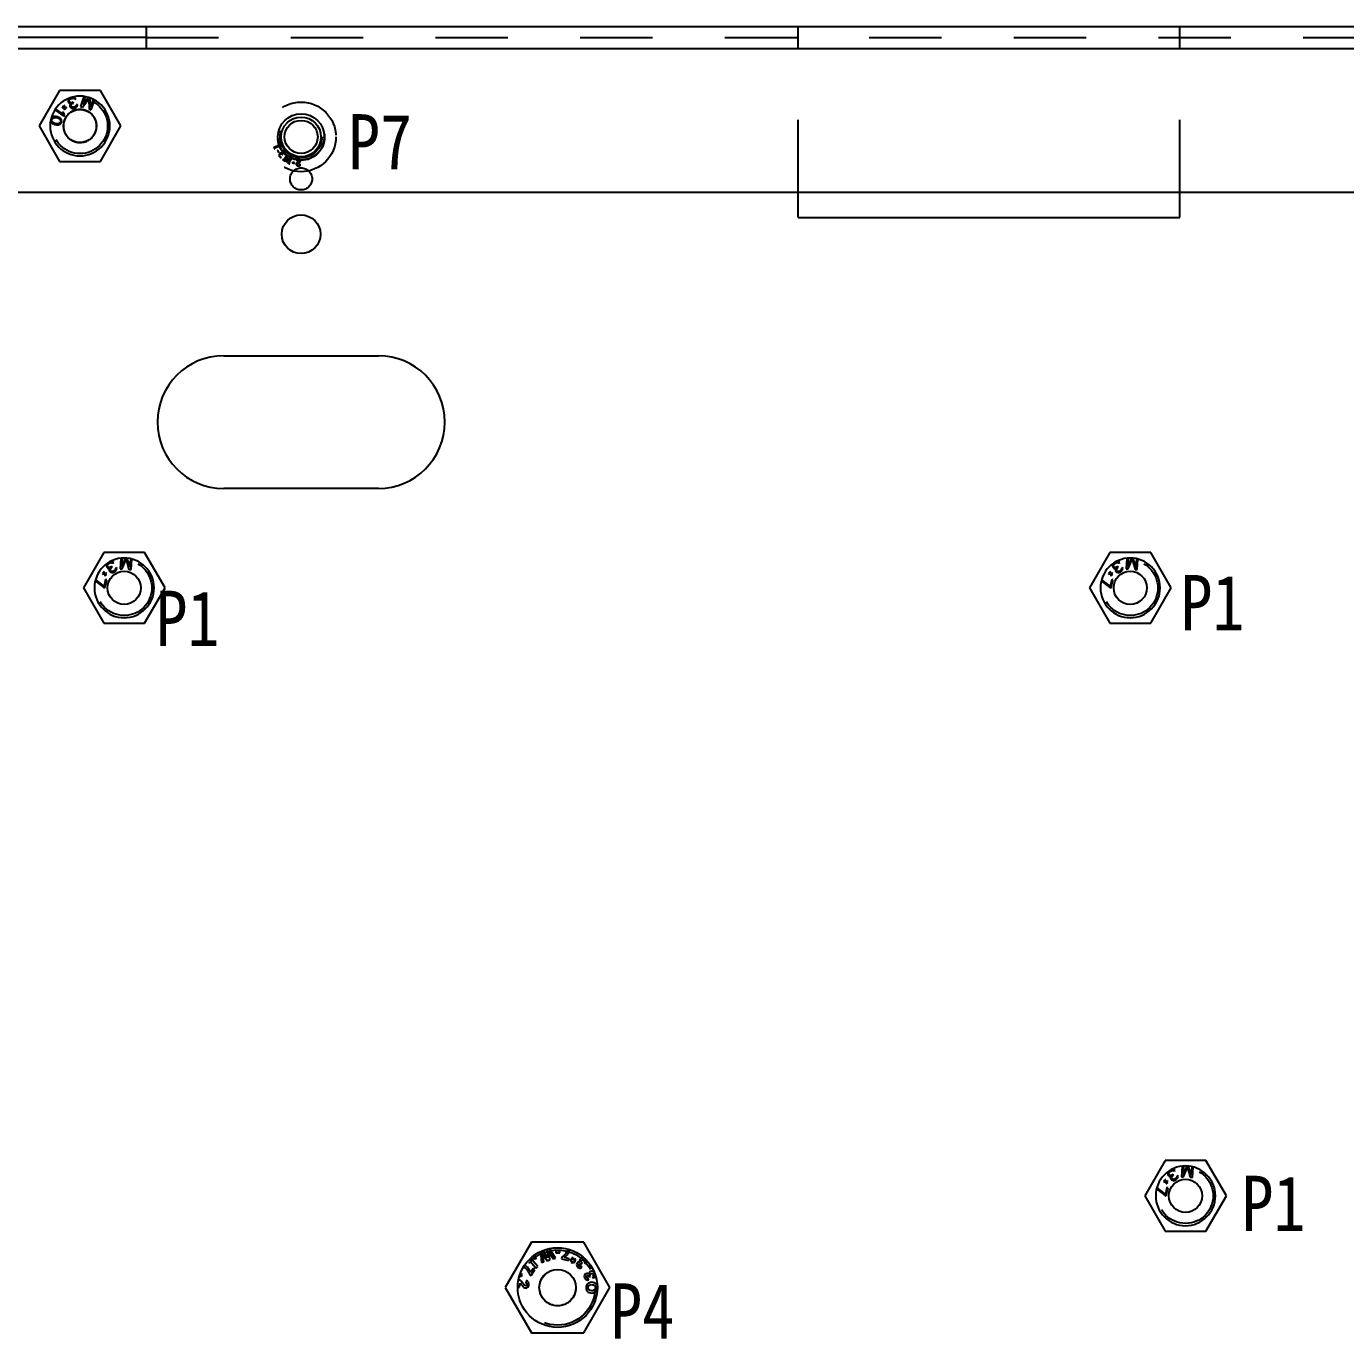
# Model space of a CAD drawing. Header units: millimetres. Extents: x 0 to 1189, y 25 to 866.
# Drawn here: x 282.1 to 401.4, y 484 to 602.8 of the extents above; entities that cross this region are included whole.
import ezdxf

# ---------------------------------------------------------------- set-up
doc = ezdxf.new("R2010")
doc.units = ezdxf.units.MM
doc.header["$LTSCALE"] = 65.395
doc.linetypes.add('HIDDEN', pattern=[0.2, 0.1, -0.1])
doc.layers.get('0').update_dxf_attribs({"linetype": 'CONTINUOUS'})
doc.layers.add('02___PRT_ALL_AXES', color=7, linetype='CONTINUOUS')
doc.layers.add('DEFAULT_2', color=8, linetype='HIDDEN')
doc.styles.get("Standard").update_dxf_attribs({"font": 'txt', "width": 0.85})

msp = doc.modelspace()

# ---------------------------------------------------------------- linework, layer by layer
at = {"color": 3, "linetype": 'Continuous'}
for p, q in [((160.902, 602.766), (572.902, 602.766)), ((292.902, 602.766), (292.902, 600.766)), ((160.902, 600.766), (554.902, 600.766)), ((161.902, 587.766), (572.902, 587.766))]:
    msp.add_line(p, q, dxfattribs=at)
at = {"color": 7, "linetype": 'Continuous'}
for p, q in [((292.902, 601.766), (280.902, 601.766)), ((285.294, 595.455), (285.292, 595.425)), ((285.442, 595.443), (285.294, 595.455)), ((285.376, 595.582), (285.344, 595.555)), ((285.344, 595.555), (285.442, 595.443)), ((285.473, 595.47), (285.376, 595.582)), ((285.482, 595.618), (285.473, 595.47)), ((285.512, 595.616), (285.482, 595.618)), ((285.501, 595.438), (285.512, 595.616)), ((285.825, 596.071), (285.824, 596.004)), ((285.824, 596.004), (285.848, 595.922)), ((285.846, 596.144), (285.825, 596.071)), ((285.893, 596.203), (285.846, 596.144)), ((285.848, 595.922), (285.893, 595.847)), ((285.961, 596.268), (285.893, 596.203)), ((285.893, 595.847), (285.952, 595.798)), ((285.923, 596.034), (285.931, 596.081)), ((285.948, 595.953), (285.923, 596.034)), ((285.931, 596.081), (285.958, 596.134)), ((286.013, 595.883), (285.948, 595.953)), ((285.952, 595.798), (286.064, 595.788)), ((285.958, 596.134), (285.992, 596.166)), ((286.029, 596.31), (285.961, 596.268)), ((286.003, 595.702), (285.981, 595.629)), ((285.981, 595.629), (285.986, 595.542)), ((285.986, 595.542), (285.999, 595.501)), ((285.992, 596.166), (286.085, 596.217)), ((285.999, 595.501), (286.044, 595.426)), ((286.064, 595.788), (286.003, 595.702)), ((286.085, 595.861), (286.013, 595.883)), ((286.085, 596.217), (286.205, 596.254)), ((286.211, 595.877), (286.085, 595.861)), ((286.086, 595.572), (286.101, 595.666)), ((286.098, 595.531), (286.086, 595.572)), ((286.157, 595.483), (286.098, 595.531)), ((286.101, 595.666), (286.128, 595.719)), ((286.128, 595.719), (286.236, 595.796)), ((286.229, 595.46), (286.157, 595.483)), ((286.279, 596.365), (286.2, 596.362)), ((286.205, 596.254), (286.311, 596.264)), ((286.29, 595.902), (286.211, 595.877)), ((286.335, 595.47), (286.229, 595.46)), ((286.236, 595.796), (286.315, 595.82)), ((286.372, 596.349), (286.279, 596.365)), ((286.315, 595.82), (286.29, 595.902)), ((286.311, 596.264), (286.357, 596.255)), ((286.415, 595.495), (286.335, 595.47)), ((286.357, 596.255), (286.409, 596.227)), ((286.444, 596.327), (286.372, 596.349)), ((286.409, 596.227), (286.441, 596.192)), ((286.508, 595.545), (286.415, 595.495)), ((286.426, 595.387), (286.559, 595.45)), ((286.441, 596.192), (286.541, 596.223)), ((286.502, 596.278), (286.444, 596.327)), ((286.541, 596.223), (286.502, 596.278)), ((286.555, 595.604), (286.508, 595.545)), ((286.577, 595.677), (286.555, 595.604)), ((286.559, 595.45), (286.626, 595.515)), ((286.676, 595.708), (286.577, 595.677)), ((286.626, 595.515), (286.681, 595.62)), ((286.681, 595.62), (286.676, 595.708)), ((287.253, 596.432), (286.956, 595.526)), ((286.956, 595.526), (287.134, 595.468)), ((287.134, 595.468), (287.709, 596.22)), ((287.378, 596.412), (287.141, 595.689)), ((287.662, 596.345), (287.141, 595.689)), ((287.709, 596.22), (287.728, 595.273)), ((287.854, 595.456), (287.822, 596.293)), ((288.091, 596.179), (287.854, 595.456)), ((287.906, 595.215), (288.203, 596.121)), ((284.268, 594.345), (284.261, 594.219)), ((284.316, 594.463), (284.268, 594.345)), ((284.401, 594.55), (284.316, 594.463)), ((284.369, 594.216), (284.371, 594.322)), ((284.371, 594.322), (284.415, 594.419)), ((284.477, 594.597), (284.401, 594.55)), ((284.415, 594.419), (284.47, 594.471)), ((284.47, 594.471), (284.613, 594.524)), ((284.569, 594.619), (284.477, 594.597)), ((284.636, 594.626), (284.569, 594.619)), ((284.613, 594.524), (284.742, 594.517)), ((284.624, 595.204), (285.44, 594.63)), ((284.744, 594.623), (284.636, 594.626)), ((285.372, 594.83), (284.693, 595.307)), ((284.742, 594.517), (284.887, 594.484)), ((284.931, 594.581), (284.744, 594.623)), ((284.887, 594.484), (285.007, 594.436)), ((285.03, 594.537), (284.931, 594.581)), ((285.007, 594.436), (285.114, 594.327)), ((285.088, 594.503), (285.03, 594.537)), ((285.162, 594.444), (285.088, 594.503)), ((285.114, 594.327), (285.142, 594.256)), ((285.142, 594.256), (285.14, 594.15)), ((285.21, 594.369), (285.162, 594.444)), ((285.25, 594.253), (285.21, 594.369)), ((285.243, 594.127), (285.25, 594.253)), ((285.292, 595.425), (285.47, 595.41)), ((285.322, 595.018), (285.372, 594.83)), ((285.462, 594.92), (285.322, 595.018)), ((285.44, 594.63), (285.511, 594.732)), ((285.47, 595.41), (285.459, 595.232)), ((285.459, 595.232), (285.489, 595.23)), ((285.511, 594.732), (285.462, 594.92)), ((285.489, 595.23), (285.498, 595.378)), ((285.498, 595.378), (285.595, 595.266)), ((285.679, 595.423), (285.501, 595.438)), ((285.627, 595.293), (285.529, 595.406)), ((285.529, 595.406), (285.678, 595.393)), ((285.595, 595.266), (285.627, 595.293)), ((285.678, 595.393), (285.679, 595.423)), ((286.044, 595.426), (286.148, 595.369)), ((286.148, 595.369), (286.24, 595.352)), ((286.24, 595.352), (286.386, 595.375)), ((286.386, 595.375), (286.426, 595.387)), ((287.728, 595.273), (287.906, 595.215)), ((284.261, 594.219), (284.301, 594.103)), ((284.301, 594.103), (284.349, 594.028)), ((284.349, 594.028), (284.423, 593.969)), ((284.397, 594.146), (284.369, 594.216)), ((284.504, 594.036), (284.397, 594.146)), ((284.423, 593.969), (284.481, 593.935)), ((284.481, 593.935), (284.58, 593.891)), ((284.624, 593.988), (284.504, 594.036)), ((284.58, 593.891), (284.767, 593.849)), ((284.769, 593.955), (284.624, 593.988)), ((284.767, 593.849), (284.875, 593.846)), ((284.898, 593.948), (284.769, 593.955)), ((284.875, 593.846), (284.942, 593.853)), ((285.041, 594.001), (284.898, 593.948)), ((284.942, 593.853), (285.034, 593.875)), ((285.034, 593.875), (285.11, 593.922)), ((285.096, 594.053), (285.041, 594.001)), ((285.14, 594.15), (285.096, 594.053)), ((285.11, 593.922), (285.195, 594.009)), ((285.195, 594.009), (285.243, 594.127)), ((351.872, 585.466), (351.872, 587.766)), ((386.372, 585.466), (386.372, 587.766)), ((351.872, 585.466), (386.372, 585.466)), ((299.902, 572.966), (313.902, 572.966)), ((313.902, 560.966), (299.902, 560.966)), ((289.298, 554.028), (289.295, 553.952)), ((289.295, 553.952), (289.31, 553.886)), ((289.329, 554.097), (289.298, 554.028)), ((289.31, 553.886), (289.354, 553.814)), ((289.379, 554.176), (289.329, 554.097)), ((289.354, 553.814), (289.416, 553.751)), ((289.435, 554.233), (289.379, 554.176)), ((289.395, 553.987), (289.409, 554.045)), ((289.399, 553.94), (289.395, 553.987)), ((289.443, 553.867), (289.399, 553.94)), ((289.409, 554.045), (289.434, 554.085)), ((289.416, 553.751), (289.484, 553.718)), ((289.434, 554.085), (289.512, 554.157)), ((289.523, 553.816), (289.443, 553.867)), ((289.484, 553.718), (289.595, 553.735)), ((289.512, 554.157), (289.619, 554.221)), ((289.598, 553.811), (289.523, 553.816)), ((289.595, 553.735), (289.557, 553.638)), ((289.665, 554.348), (289.588, 554.325)), ((289.716, 553.858), (289.598, 553.811)), ((289.619, 554.221), (289.719, 554.257)), ((289.661, 553.626), (289.675, 553.684)), ((289.758, 554.354), (289.665, 554.348)), ((289.675, 553.684), (289.76, 553.785)), ((289.788, 553.901), (289.716, 553.858)), ((289.719, 554.257), (289.766, 554.26)), ((289.833, 554.35), (289.758, 554.354)), ((289.76, 553.785), (289.832, 553.828)), ((289.766, 554.26), (289.824, 554.245)), ((289.832, 553.828), (289.788, 553.901)), ((289.824, 554.245), (289.864, 554.219)), ((289.902, 554.317), (289.833, 554.35)), ((289.864, 554.219), (289.953, 554.273)), ((289.953, 554.273), (289.902, 554.317)), ((290.12, 553.753), (290.117, 553.677)), ((290.209, 553.806), (290.12, 553.753)), ((290.208, 553.607), (290.235, 553.723)), ((290.235, 553.723), (290.209, 553.806)), ((290.593, 554.649), (290.525, 553.698)), ((290.525, 553.698), (290.712, 553.684)), ((291.011, 554.664), (290.665, 553.901)), ((290.719, 554.66), (290.665, 553.901)), ((290.712, 553.684), (291.087, 554.553)), ((291.087, 554.553), (291.335, 553.64)), ((291.413, 553.848), (291.178, 554.652)), ((291.467, 554.607), (291.413, 553.848)), ((291.522, 553.626), (291.59, 554.577)), ((380.298, 554.028), (380.295, 553.952)), ((380.295, 553.952), (380.31, 553.886)), ((380.329, 554.097), (380.298, 554.028)), ((380.31, 553.886), (380.354, 553.814)), ((380.379, 554.176), (380.329, 554.097)), ((380.354, 553.814), (380.416, 553.751)), ((380.435, 554.233), (380.379, 554.176)), ((380.395, 553.987), (380.409, 554.045)), ((380.399, 553.94), (380.395, 553.987)), ((380.443, 553.867), (380.399, 553.94)), ((380.409, 554.045), (380.434, 554.085)), ((380.416, 553.751), (380.484, 553.718)), ((380.434, 554.085), (380.512, 554.157)), ((380.523, 553.816), (380.443, 553.867)), ((380.484, 553.718), (380.595, 553.735)), ((380.512, 554.157), (380.619, 554.221)), ((380.598, 553.811), (380.523, 553.816)), ((380.595, 553.735), (380.557, 553.638)), ((380.665, 554.348), (380.588, 554.325)), ((380.716, 553.858), (380.598, 553.811)), ((380.619, 554.221), (380.719, 554.257)), ((380.661, 553.626), (380.675, 553.684)), ((380.758, 554.354), (380.665, 554.348)), ((380.675, 553.684), (380.76, 553.785)), ((380.788, 553.901), (380.716, 553.858)), ((380.719, 554.257), (380.766, 554.26)), ((380.833, 554.35), (380.758, 554.354)), ((380.76, 553.785), (380.832, 553.828)), ((380.766, 554.26), (380.824, 554.245)), ((380.832, 553.828), (380.788, 553.901)), ((380.824, 554.245), (380.864, 554.219)), ((380.902, 554.317), (380.833, 554.35)), ((380.864, 554.219), (380.953, 554.273)), ((380.953, 554.273), (380.902, 554.317)), ((381.12, 553.753), (381.117, 553.677)), ((381.209, 553.806), (381.12, 553.753)), ((381.208, 553.607), (381.235, 553.723)), ((381.235, 553.723), (381.209, 553.806)), ((381.593, 554.649), (381.525, 553.698)), ((381.525, 553.698), (381.712, 553.684)), ((382.011, 554.664), (381.665, 553.901)), ((381.719, 554.66), (381.665, 553.901)), ((381.712, 553.684), (382.087, 554.553)), ((382.087, 554.553), (382.335, 553.64)), ((382.413, 553.848), (382.178, 554.652)), ((382.467, 554.607), (382.413, 553.848)), ((382.522, 553.626), (382.59, 554.577)), ((288.277, 552.598), (289.058, 551.996)), ((289.085, 552.118), (288.308, 552.716)), ((289.076, 553.25), (288.929, 553.225)), ((288.929, 553.225), (288.935, 553.196)), ((288.935, 553.196), (289.111, 553.225)), ((288.978, 553.369), (288.954, 553.335)), ((288.954, 553.335), (289.076, 553.25)), ((289.1, 553.284), (288.978, 553.369)), ((289.102, 553.435), (289.073, 553.43)), ((289.073, 553.43), (289.1, 553.284)), ((289.222, 552.728), (289.085, 552.118)), ((289.135, 553.259), (289.102, 553.435)), ((289.111, 553.225), (289.144, 553.049)), ((289.311, 553.288), (289.135, 553.259)), ((289.144, 553.049), (289.173, 553.054)), ((289.173, 553.054), (289.146, 553.201)), ((289.146, 553.201), (289.268, 553.115)), ((289.161, 551.972), (289.325, 552.704)), ((289.17, 553.235), (289.317, 553.259)), ((289.292, 553.149), (289.17, 553.235)), ((289.325, 552.704), (289.222, 552.728)), ((289.268, 553.115), (289.292, 553.149)), ((289.317, 553.259), (289.311, 553.288)), ((289.557, 553.638), (289.554, 553.561)), ((289.554, 553.561), (289.58, 553.478)), ((289.58, 553.478), (289.602, 553.441)), ((289.602, 553.441), (289.664, 553.379)), ((289.669, 553.531), (289.661, 553.626)), ((289.664, 553.379), (289.779, 553.349)), ((289.691, 553.495), (289.669, 553.531)), ((289.76, 553.462), (289.691, 553.495)), ((289.835, 553.458), (289.76, 553.462)), ((289.779, 553.349), (289.872, 553.356)), ((289.936, 553.493), (289.835, 553.458)), ((289.872, 553.356), (290.008, 553.413)), ((290.007, 553.536), (289.936, 553.493)), ((290.085, 553.608), (290.007, 553.536)), ((290.008, 553.413), (290.044, 553.434)), ((290.044, 553.434), (290.158, 553.527)), ((290.117, 553.677), (290.085, 553.608)), ((290.158, 553.527), (290.208, 553.607)), ((291.335, 553.64), (291.522, 553.626)), ((379.277, 552.598), (380.058, 551.996)), ((380.085, 552.118), (379.308, 552.716)), ((380.076, 553.25), (379.929, 553.225)), ((379.929, 553.225), (379.935, 553.196)), ((379.935, 553.196), (380.111, 553.225)), ((379.978, 553.369), (379.954, 553.335)), ((379.954, 553.335), (380.076, 553.25)), ((380.1, 553.284), (379.978, 553.369)), ((380.102, 553.435), (380.073, 553.43)), ((380.073, 553.43), (380.1, 553.284)), ((380.222, 552.728), (380.085, 552.118)), ((380.135, 553.259), (380.102, 553.435)), ((380.111, 553.225), (380.144, 553.049)), ((380.311, 553.288), (380.135, 553.259)), ((380.144, 553.049), (380.173, 553.054)), ((380.173, 553.054), (380.146, 553.201)), ((380.146, 553.201), (380.268, 553.115)), ((380.161, 551.972), (380.325, 552.704)), ((380.17, 553.235), (380.317, 553.259)), ((380.292, 553.149), (380.17, 553.235)), ((380.325, 552.704), (380.222, 552.728)), ((380.268, 553.115), (380.292, 553.149)), ((380.317, 553.259), (380.311, 553.288)), ((380.557, 553.638), (380.554, 553.561)), ((380.554, 553.561), (380.58, 553.478)), ((380.58, 553.478), (380.602, 553.441)), ((380.602, 553.441), (380.664, 553.379)), ((380.669, 553.531), (380.661, 553.626)), ((380.664, 553.379), (380.779, 553.349)), ((380.691, 553.495), (380.669, 553.531)), ((380.76, 553.462), (380.691, 553.495)), ((380.835, 553.458), (380.76, 553.462)), ((380.779, 553.349), (380.872, 553.356)), ((380.936, 553.493), (380.835, 553.458)), ((380.872, 553.356), (381.008, 553.413)), ((381.007, 553.536), (380.936, 553.493)), ((381.085, 553.608), (381.007, 553.536)), ((381.008, 553.413), (381.044, 553.434)), ((381.044, 553.434), (381.158, 553.527)), ((381.117, 553.677), (381.085, 553.608)), ((381.158, 553.527), (381.208, 553.607)), ((382.335, 553.64), (382.522, 553.626)), ((289.058, 551.996), (289.161, 551.972)), ((380.058, 551.996), (380.161, 551.972)), ((385.298, 499.028), (385.295, 498.952)), ((385.295, 498.952), (385.31, 498.886)), ((385.329, 499.097), (385.298, 499.028)), ((385.31, 498.886), (385.354, 498.814)), ((385.379, 499.176), (385.329, 499.097)), ((385.354, 498.814), (385.416, 498.751)), ((385.435, 499.233), (385.379, 499.176)), ((385.395, 498.987), (385.409, 499.045)), ((385.399, 498.94), (385.395, 498.987)), ((385.443, 498.867), (385.399, 498.94)), ((385.409, 499.045), (385.434, 499.085)), ((385.434, 499.085), (385.512, 499.157)), ((385.523, 498.816), (385.443, 498.867)), ((385.512, 499.157), (385.619, 499.221)), ((385.598, 498.811), (385.523, 498.816)), ((385.665, 499.348), (385.588, 499.325)), ((385.716, 498.858), (385.598, 498.811)), ((385.619, 499.221), (385.719, 499.257)), ((385.758, 499.354), (385.665, 499.348)), ((385.788, 498.901), (385.716, 498.858)), ((385.719, 499.257), (385.766, 499.26)), ((385.833, 499.35), (385.758, 499.354)), ((385.76, 498.785), (385.832, 498.828)), ((385.766, 499.26), (385.824, 499.245)), ((385.832, 498.828), (385.788, 498.901)), ((385.824, 499.245), (385.864, 499.219)), ((385.902, 499.317), (385.833, 499.35)), ((385.864, 499.219), (385.953, 499.273)), ((385.953, 499.273), (385.902, 499.317)), ((386.209, 498.806), (386.12, 498.753)), ((386.235, 498.723), (386.209, 498.806)), ((386.593, 499.649), (386.525, 498.698)), ((387.011, 499.664), (386.665, 498.901)), ((386.719, 499.66), (386.665, 498.901)), ((386.712, 498.684), (387.087, 499.553)), ((387.087, 499.553), (387.335, 498.64)), ((387.413, 498.848), (387.178, 499.652)), ((387.467, 499.607), (387.413, 498.848)), ((387.522, 498.626), (387.59, 499.577)), ((384.277, 497.598), (385.058, 496.996)), ((385.085, 497.118), (384.308, 497.716)), ((385.076, 498.25), (384.929, 498.225)), ((384.929, 498.225), (384.935, 498.196)), ((384.935, 498.196), (385.111, 498.225)), ((384.978, 498.369), (384.954, 498.335)), ((384.954, 498.335), (385.076, 498.25)), ((385.1, 498.284), (384.978, 498.369)), ((385.102, 498.435), (385.073, 498.43)), ((385.073, 498.43), (385.1, 498.284)), ((385.222, 497.728), (385.085, 497.118)), ((385.135, 498.259), (385.102, 498.435)), ((385.111, 498.225), (385.144, 498.049)), ((385.311, 498.288), (385.135, 498.259)), ((385.144, 498.049), (385.173, 498.054)), ((385.146, 498.201), (385.268, 498.115)), ((385.173, 498.054), (385.146, 498.201)), ((385.161, 496.972), (385.325, 497.704)), ((385.17, 498.235), (385.317, 498.259)), ((385.292, 498.149), (385.17, 498.235)), ((385.325, 497.704), (385.222, 497.728)), ((385.268, 498.115), (385.292, 498.149)), ((385.317, 498.259), (385.311, 498.288)), ((385.416, 498.751), (385.484, 498.718)), ((385.484, 498.718), (385.595, 498.735)), ((385.557, 498.638), (385.554, 498.561)), ((385.554, 498.561), (385.58, 498.478)), ((385.595, 498.735), (385.557, 498.638)), ((385.58, 498.478), (385.602, 498.441)), ((385.602, 498.441), (385.664, 498.379)), ((385.661, 498.626), (385.675, 498.684)), ((385.669, 498.531), (385.661, 498.626)), ((385.664, 498.379), (385.779, 498.349)), ((385.691, 498.495), (385.669, 498.531)), ((385.675, 498.684), (385.76, 498.785)), ((385.76, 498.462), (385.691, 498.495)), ((385.835, 498.458), (385.76, 498.462)), ((385.779, 498.349), (385.872, 498.356)), ((385.936, 498.493), (385.835, 498.458)), ((385.872, 498.356), (386.008, 498.413)), ((386.007, 498.536), (385.936, 498.493)), ((386.085, 498.608), (386.007, 498.536)), ((386.008, 498.413), (386.044, 498.434)), ((386.044, 498.434), (386.158, 498.527)), ((386.117, 498.677), (386.085, 498.608)), ((386.12, 498.753), (386.117, 498.677)), ((386.158, 498.527), (386.208, 498.607)), ((386.208, 498.607), (386.235, 498.723)), ((386.525, 498.698), (386.712, 498.684)), ((387.335, 498.64), (387.522, 498.626)), ((385.058, 496.996), (385.161, 496.972)), ((328.571, 491.925), (328.656, 490.924)), ((328.849, 490.989), (328.773, 491.7)), ((328.773, 491.7), (329.16, 491.093)), ((329.198, 491.372), (328.775, 492.013)), ((329.15, 492.138), (329.198, 491.372)), ((329.388, 491.169), (329.344, 491.879)), ((329.344, 491.879), (329.705, 491.275)), ((329.901, 491.34), (329.371, 492.191)), ((329.939, 492.001), (329.938, 491.809)), ((329.938, 491.809), (330.314, 491.807)), ((330.315, 491.999), (329.939, 492.001)), ((330.314, 491.807), (330.315, 491.999)), ((327.757, 490.915), (328.169, 490.434)), ((328.322, 490.565), (327.902, 491.056)), ((328.076, 491.235), (328.206, 491.375)), ((328.169, 490.434), (328.322, 490.565)), ((328.656, 490.924), (328.849, 490.989)), ((329.16, 491.093), (329.388, 491.169)), ((329.705, 491.275), (329.901, 491.34)), ((330.495, 491.411), (330.459, 491.276)), ((330.459, 491.276), (331.092, 491.107)), ((331.138, 491.279), (330.717, 491.392)), ((331.092, 491.107), (331.138, 491.279)), ((331.271, 491.235), (331.244, 491.109)), ((331.327, 490.941), (331.433, 490.883)), ((331.526, 491.37), (331.401, 491.359)), ((331.413, 491.301), (331.441, 491.18)), ((331.534, 491.192), (331.526, 491.37)), ((331.569, 491.111), (331.605, 491.121)), ((331.608, 490.903), (331.701, 490.989)), ((331.745, 491.165), (331.693, 491.284)), ((332.318, 490.498), (332.212, 490.642)), ((332.231, 490.771), (332.355, 490.869)), ((332.512, 490.944), (332.661, 490.831)), ((333.061, 490.717), (332.901, 490.613)), ((332.901, 490.613), (333.006, 490.453)), ((333.006, 490.453), (333.166, 490.557)), ((326.658, 489.715), (326.839, 489.655)), ((326.9, 489.837), (326.719, 489.897)), ((326.839, 489.655), (326.9, 489.837)), ((327.26, 489.284), (327.22, 489.096)), ((327.581, 489.82), (327.7, 489.747)), ((327.889, 490.4), (327.663, 490.028)), ((327.7, 489.747), (328.041, 490.307)), ((328.041, 490.307), (327.889, 490.4)), ((332.893, 489.357), (332.86, 489.533)), ((332.933, 489.641), (333.087, 489.675)), ((333.261, 489.675), (333.346, 489.508)), ((326.502, 488.711), (326.664, 488.694)), ((326.664, 488.694), (326.704, 489.072))]:
    msp.add_line(p, q, dxfattribs=at)
at = {"color": 3, "linetype": 'Continuous'}
msp.add_circle((306.902, 592.766), 2.1, dxfattribs=at)
at = {"color": 7, "linetype": 'Continuous'}
for centre, radius in [((306.902, 592.766), 1.8), ((306.902, 592.766), 1.5), ((306.902, 583.966), 1.75), ((290.902, 551.966), 1.5), ((381.902, 551.966), 1.5), ((386.902, 496.966), 1.5), ((330.102, 488.666), 3.6)]:
    msp.add_circle(centre, radius, dxfattribs=at)
for centre, radius, start, end in [((286.902, 593.755), 2.7, 0, 180), ((299.902, 566.966), 6, 90, 270), ((313.902, 566.966), 6, 270, 90), ((290.902, 551.966), 2.7, 0, 180), ((381.902, 551.966), 2.7, 0, 180), ((386.902, 496.966), 2.7, 0, 180), ((329.75, 492.527), 1.344, 315.77094, 330.42644), ((331.506, 493.171), 2.079, 262.76848, 266.15585), ((326.3, 489.422), 1.344, 29.32227, 43.97772)]:
    msp.add_arc(centre, radius, start, end, dxfattribs=at)
at = {"color": 3, "linetype": 'Continuous'}
for start, end in [(153.22608, 205.35881), (76.64003, 101.99645), (333.22608, 25.35881), (256.64003, 281.99645)]:
    msp.add_arc((286.902, 593.755), 1.5, start, end, dxfattribs=at)
at = {"color": 7, "linetype": 'Continuous'}
for points in [[(330.717, 491.392), (330.833, 491.478), (330.936, 491.584), (331.025, 491.708)], [(331.038, 492.143), (331.016, 492.057), (330.976, 491.964), (330.919, 491.864)], [(331.025, 491.708), (331.113, 491.832), (331.177, 491.959), (331.215, 492.09)], [(327.033, 490.548), (327.109, 490.503), (327.187, 490.439), (327.267, 490.355)], [(327.446, 490.413), (327.352, 490.532), (327.248, 490.629), (327.134, 490.703)], [(327.64, 491.25), (327.624, 491.19), (327.627, 491.132), (327.65, 491.075)], [(327.67, 491.32), (327.656, 491.298), (327.646, 491.274), (327.64, 491.25)], [(327.65, 491.075), (327.668, 491.032), (327.703, 490.978), (327.757, 490.915)], [(327.819, 491.196), (327.817, 491.228), (327.833, 491.258), (327.867, 491.287)], [(327.902, 491.056), (327.849, 491.118), (327.822, 491.164), (327.819, 491.196)], [(327.867, 491.287), (327.901, 491.316), (327.937, 491.324), (327.978, 491.311)], [(327.987, 491.508), (327.948, 491.512), (327.909, 491.506), (327.871, 491.491)], [(327.978, 491.311), (328.004, 491.303), (328.037, 491.277), (328.076, 491.235)], [(328.206, 491.375), (328.136, 491.457), (328.063, 491.5), (327.987, 491.508)], [(330.713, 491.59), (330.634, 491.508), (330.561, 491.448), (330.495, 491.411)], [(331.441, 491.18), (331.378, 491.203), (331.321, 491.221), (331.271, 491.235)], [(331.43, 491.092), (331.377, 491.02), (331.343, 490.97), (331.327, 490.941)], [(331.366, 491.098), (331.399, 491.095), (331.421, 491.094), (331.43, 491.092)], [(331.401, 491.359), (331.404, 491.345), (331.408, 491.325), (331.413, 491.301)], [(331.433, 490.883), (331.456, 490.924), (331.48, 490.98), (331.506, 491.05)], [(331.506, 491.05), (331.533, 491.002), (331.567, 490.953), (331.608, 490.903)], [(331.693, 491.284), (331.635, 491.253), (331.582, 491.222), (331.534, 491.192)], [(331.644, 491.045), (331.603, 491.082), (331.578, 491.104), (331.569, 491.111)], [(331.605, 491.121), (331.652, 491.134), (331.699, 491.148), (331.745, 491.165)], [(331.701, 490.989), (331.692, 490.999), (331.673, 491.017), (331.644, 491.045)], [(331.815, 490.747), (331.814, 490.664), (331.847, 490.59), (331.915, 490.524)], [(331.88, 490.915), (331.838, 490.871), (331.816, 490.814), (331.815, 490.747)], [(332.13, 490.966), (332.025, 490.995), (331.942, 490.978), (331.88, 490.915)], [(331.915, 490.524), (331.955, 490.486), (331.998, 490.459), (332.044, 490.443)], [(331.993, 490.711), (331.992, 490.739), (332.003, 490.766), (332.027, 490.79)], [(332.029, 490.634), (332.005, 490.657), (331.993, 490.682), (331.993, 490.711)], [(332.027, 490.79), (332.054, 490.818), (332.086, 490.832), (332.122, 490.83)], [(332.113, 490.6), (332.08, 490.6), (332.052, 490.611), (332.029, 490.634)], [(332.044, 490.443), (332.09, 490.427), (332.135, 490.423), (332.178, 490.432)], [(332.089, 491.121), (332.084, 491.066), (332.097, 491.015), (332.13, 490.966)], [(332.159, 491.268), (332.118, 491.225), (332.094, 491.175), (332.089, 491.121)], [(332.212, 490.642), (332.178, 490.614), (332.145, 490.6), (332.113, 490.6)], [(332.122, 490.83), (332.159, 490.828), (332.195, 490.808), (332.231, 490.771)], [(332.385, 491.362), (332.296, 491.363), (332.221, 491.331), (332.159, 491.268)], [(332.178, 490.432), (332.221, 490.441), (332.268, 490.463), (332.318, 490.498)], [(332.282, 490.92), (332.255, 490.945), (332.242, 490.978), (332.243, 491.016)], [(332.243, 491.016), (332.244, 491.055), (332.262, 491.091), (332.295, 491.125)], [(332.355, 490.869), (332.324, 490.886), (332.299, 490.902), (332.282, 490.92)], [(332.295, 491.125), (332.33, 491.162), (332.368, 491.181), (332.409, 491.184)], [(332.522, 491.332), (332.479, 491.352), (332.433, 491.362), (332.385, 491.362)], [(332.409, 491.184), (332.449, 491.187), (332.483, 491.175), (332.512, 491.147)], [(332.512, 491.147), (332.538, 491.121), (332.552, 491.091), (332.553, 491.055)], [(332.553, 491.055), (332.555, 491.019), (332.541, 490.982), (332.512, 490.944)], [(332.661, 490.831), (332.713, 490.898), (332.736, 490.971), (332.729, 491.05)], [(332.729, 491.05), (332.726, 491.089), (332.715, 491.127), (332.697, 491.162)], [(326.741, 489.296), (326.689, 489.335), (326.633, 489.362), (326.573, 489.377)], [(326.957, 489.056), (326.869, 489.174), (326.797, 489.253), (326.741, 489.296)], [(327.474, 489.153), (327.434, 489.218), (327.363, 489.262), (327.26, 489.284)], [(327.663, 490.028), (327.613, 490.164), (327.54, 490.292), (327.446, 490.413)], [(327.472, 490.08), (327.528, 489.981), (327.564, 489.894), (327.581, 489.82)], [(332.547, 489.799), (332.511, 489.725), (332.509, 489.644), (332.541, 489.556)], [(332.541, 489.556), (332.56, 489.504), (332.588, 489.461), (332.622, 489.426)], [(332.679, 489.923), (332.621, 489.901), (332.577, 489.86), (332.547, 489.799)], [(332.622, 489.426), (332.657, 489.392), (332.696, 489.369), (332.738, 489.358)], [(332.926, 489.86), (332.844, 489.932), (332.762, 489.953), (332.679, 489.923)], [(332.691, 489.605), (332.68, 489.636), (332.68, 489.664), (332.692, 489.69)], [(332.752, 489.538), (332.723, 489.552), (332.702, 489.574), (332.691, 489.605)], [(332.692, 489.69), (332.704, 489.716), (332.725, 489.735), (332.757, 489.746)], [(332.738, 489.358), (332.781, 489.348), (332.832, 489.347), (332.893, 489.357)], [(332.86, 489.533), (332.817, 489.522), (332.782, 489.524), (332.752, 489.538)], [(332.757, 489.746), (332.794, 489.76), (332.828, 489.758), (332.86, 489.741)], [(332.86, 489.741), (332.892, 489.723), (332.916, 489.69), (332.933, 489.641)], [(332.956, 490.017), (332.928, 489.971), (332.918, 489.918), (332.926, 489.86)], [(333.083, 490.12), (333.027, 490.099), (332.985, 490.064), (332.956, 490.017)], [(333.043, 489.753), (333.03, 489.787), (333.032, 489.822), (333.05, 489.856)], [(333.087, 489.675), (333.066, 489.704), (333.051, 489.73), (333.043, 489.753)], [(333.05, 489.856), (333.067, 489.891), (333.099, 489.916), (333.144, 489.933)], [(333.327, 490.107), (333.247, 490.146), (333.166, 490.15), (333.083, 490.12)], [(333.144, 489.933), (333.192, 489.95), (333.234, 489.951), (333.272, 489.936)], [(333.346, 489.757), (333.332, 489.724), (333.303, 489.696), (333.261, 489.675)], [(333.272, 489.936), (333.309, 489.921), (333.335, 489.895), (333.348, 489.858)], [(333.438, 490.021), (333.408, 490.057), (333.371, 490.086), (333.327, 490.107)], [(333.348, 489.858), (333.361, 489.824), (333.36, 489.79), (333.346, 489.757)], [(333.346, 489.508), (333.422, 489.547), (333.474, 489.602), (333.502, 489.676)], [(333.502, 489.676), (333.516, 489.713), (333.523, 489.752), (333.522, 489.792)], [(326.704, 489.072), (326.72, 489.061), (326.736, 489.046), (326.753, 489.028)], [(326.753, 489.028), (326.769, 489.01), (326.801, 488.968), (326.851, 488.902)], [(326.851, 488.902), (326.899, 488.836), (326.937, 488.79), (326.964, 488.763)], [(327.103, 488.881), (327.076, 488.903), (327.028, 488.962), (326.957, 489.056)], [(326.964, 488.763), (327.005, 488.724), (327.044, 488.695), (327.083, 488.674)], [(327.083, 488.674), (327.122, 488.653), (327.164, 488.641), (327.209, 488.636)], [(327.215, 488.829), (327.177, 488.833), (327.139, 488.851), (327.103, 488.881)], [(327.209, 488.636), (327.287, 488.628), (327.356, 488.649), (327.415, 488.699)], [(327.317, 488.853), (327.291, 488.832), (327.257, 488.824), (327.215, 488.829)], [(327.22, 489.096), (327.276, 489.086), (327.314, 489.069), (327.335, 489.042)], [(327.361, 488.944), (327.357, 488.904), (327.342, 488.874), (327.317, 488.853)], [(327.335, 489.042), (327.357, 489.017), (327.366, 488.984), (327.361, 488.944)], [(327.415, 488.699), (327.474, 488.75), (327.508, 488.824), (327.519, 488.922)], [(327.519, 488.922), (327.528, 489.012), (327.513, 489.089), (327.474, 489.153)], [(332.823, 489.011), (332.732, 488.922), (332.686, 488.805), (332.685, 488.658)], [(332.685, 488.658), (332.685, 488.576), (332.698, 488.504), (332.724, 488.442)], [(332.724, 488.442), (332.744, 488.395), (332.774, 488.352), (332.814, 488.313)], [(332.814, 488.313), (332.855, 488.273), (332.9, 488.242), (332.951, 488.219)], [(333.205, 489.143), (333.042, 489.143), (332.915, 489.099), (332.823, 489.011)], [(332.943, 488.458), (332.886, 488.509), (332.857, 488.576), (332.858, 488.659)], [(332.858, 488.659), (332.858, 488.743), (332.887, 488.809), (332.943, 488.859)], [(332.943, 488.859), (333, 488.909), (333.085, 488.934), (333.2, 488.934)], [(333.201, 488.381), (333.086, 488.381), (333, 488.407), (332.943, 488.458)], [(332.951, 488.219), (333.02, 488.188), (333.105, 488.173), (333.207, 488.173)], [(333.2, 488.934), (333.315, 488.934), (333.403, 488.908), (333.461, 488.856)], [(333.459, 488.459), (333.4, 488.406), (333.314, 488.381), (333.201, 488.381)], [(333.584, 489.01), (333.493, 489.098), (333.367, 489.142), (333.205, 489.143)], [(333.207, 488.173), (333.367, 488.172), (333.492, 488.216), (333.583, 488.303)], [(333.547, 488.658), (333.546, 488.577), (333.518, 488.51), (333.459, 488.459)], [(333.461, 488.856), (333.518, 488.804), (333.547, 488.738), (333.547, 488.658)], [(333.583, 488.303), (333.638, 488.357), (333.677, 488.421), (333.698, 488.498)], [(333.699, 488.816), (333.678, 488.892), (333.639, 488.956), (333.584, 489.01)]]:
    msp.add_open_spline(points, degree=3, dxfattribs=at)
at = {"layer": '02___PRT_ALL_AXES', "color": 7, "linetype": 'Continuous'}
for centre, radius in [((286.902, 593.755), 1.5), ((290.902, 551.966), 1.5), ((381.902, 551.966), 1.5), ((386.902, 496.966), 1.5), ((330.102, 488.666), 1.65)]:
    msp.add_circle(centre, radius, dxfattribs=at)
for centre in [(286.902, 593.755), (290.902, 551.966), (381.902, 551.966), (386.902, 496.966)]:
    msp.add_arc(centre, 2.7, 180, 360, dxfattribs=at)
at = {"layer": 'DEFAULT_2', "color": 8, "linetype": 'HIDDEN'}
for p, q in [((351.872, 587.766), (351.872, 602.766)), ((386.372, 587.766), (386.372, 602.766)), ((292.902, 601.766), (444.902, 601.766)), ((285.055, 596.955), (283.207, 593.755)), ((288.75, 596.955), (285.055, 596.955)), ((290.597, 593.755), (288.75, 596.955)), ((283.207, 593.755), (285.055, 590.555)), ((288.75, 590.555), (290.597, 593.755)), ((304.44, 591.882), (304.427, 591.876)), ((304.463, 591.846), (304.44, 591.882)), ((304.991, 592.03), (304.509, 591.83)), ((304.532, 591.775), (304.946, 591.947)), ((304.946, 591.947), (304.923, 591.82)), ((305.002, 592.003), (304.991, 592.03)), ((304.508, 591.679), (304.522, 591.685)), ((304.522, 591.685), (304.511, 591.732)), ((304.788, 591.568), (304.755, 591.548)), ((304.755, 591.548), (304.869, 591.365)), ((304.902, 591.385), (304.788, 591.568)), ((304.869, 591.365), (304.902, 591.385)), ((304.923, 591.82), (304.944, 591.815)), ((305.096, 590.902), (305.103, 590.919)), ((305.193, 591.15), (305.213, 591.154)), ((305.235, 590.72), (305.228, 590.708)), ((305.309, 590.693), (305.235, 590.72)), ((305.571, 591.077), (305.358, 590.723)), ((305.371, 591.208), (305.389, 591.202)), ((305.415, 590.682), (305.634, 591.045)), ((305.524, 591.198), (305.517, 591.186)), ((305.517, 591.186), (305.559, 591.147)), ((305.634, 591.045), (305.548, 590.509)), ((305.548, 590.509), (306.036, 590.849)), ((305.595, 590.629), (305.671, 591.11)), ((306.001, 590.911), (305.595, 590.629)), ((306.036, 590.849), (305.793, 590.447)), ((305.816, 590.434), (306.064, 590.845)), ((306.064, 590.845), (306.14, 590.811)), ((306.14, 590.811), (306.147, 590.823)), ((306.539, 590.706), (306.532, 590.602)), ((285.055, 590.555), (288.75, 590.555)), ((305.458, 590.586), (305.417, 590.623)), ((305.45, 590.573), (305.458, 590.586)), ((305.67, 590.458), (305.663, 590.445)), ((305.747, 590.422), (305.67, 590.458)), ((305.872, 590.336), (305.834, 590.37)), ((305.864, 590.324), (305.872, 590.336)), ((306.112, 590.469), (306.1, 590.432)), ((306.1, 590.432), (306.307, 590.369)), ((306.318, 590.407), (306.112, 590.469)), ((306.307, 590.369), (306.318, 590.407)), ((306.544, 590.601), (306.532, 590.602)), ((306.798, 590.302), (306.811, 590.301)), ((306.806, 590.165), (306.811, 590.301)), ((289.055, 555.166), (287.207, 551.966)), ((292.75, 555.166), (289.055, 555.166)), ((294.597, 551.966), (292.75, 555.166)), ((380.055, 555.166), (378.207, 551.966)), ((383.75, 555.166), (380.055, 555.166)), ((385.597, 551.966), (383.75, 555.166)), ((287.207, 551.966), (289.055, 548.766)), ((292.75, 548.766), (294.597, 551.966)), ((378.207, 551.966), (380.055, 548.766)), ((383.75, 548.766), (385.597, 551.966)), ((289.055, 548.766), (292.75, 548.766)), ((380.055, 548.766), (383.75, 548.766)), ((385.055, 500.166), (383.207, 496.966)), ((388.75, 500.166), (385.055, 500.166)), ((390.597, 496.966), (388.75, 500.166)), ((383.207, 496.966), (385.055, 493.766)), ((388.75, 493.766), (390.597, 496.966)), ((385.055, 493.766), (388.75, 493.766)), ((327.735, 492.766), (325.368, 488.666)), ((332.469, 492.766), (327.735, 492.766)), ((334.836, 488.666), (332.469, 492.766)), ((325.368, 488.666), (327.735, 484.566)), ((332.469, 484.566), (334.836, 488.666)), ((327.735, 484.566), (332.469, 484.566))]:
    msp.add_line(p, q, dxfattribs=at)
for centre, radius in [((286.902, 593.755), 2.5), ((306.902, 592.766), 3.15), ((306.902, 592.766), 2.125), ((306.902, 592.766), 1.9), ((306.902, 588.966), 1), ((290.902, 551.966), 2.5), ((381.902, 551.966), 2.5), ((386.902, 496.966), 2.5), ((330.102, 488.666), 3.4), ((330.102, 488.666), 1.65)]:
    msp.add_circle(centre, radius, dxfattribs=at)
for centre, radius, start, end in [((286.902, 593.755), 1.5, 101.99645, 153.22608), ((286.902, 593.755), 1.5, 25.35881, 76.64003), ((286.902, 593.755), 1.5, 205.35881, 256.64003), ((286.902, 593.755), 1.5, 281.99645, 333.22608), ((306.335, 592.385), 1.438, 238.91018, 242.46334)]:
    msp.add_arc(centre, radius, start, end, dxfattribs=at)
for points in [[(304.427, 591.876), (304.441, 591.847), (304.455, 591.815), (304.47, 591.779)], [(304.944, 591.815), (304.953, 591.864), (304.973, 591.927), (305.002, 592.003)], [(304.509, 591.83), (304.489, 591.822), (304.475, 591.827), (304.463, 591.846)], [(304.47, 591.779), (304.485, 591.742), (304.498, 591.709), (304.508, 591.679)], [(304.511, 591.732), (304.506, 591.753), (304.513, 591.767), (304.532, 591.775)], [(304.911, 591.124), (304.909, 591.065), (304.93, 591.012), (304.973, 590.964)], [(304.98, 591.27), (304.936, 591.231), (304.913, 591.182), (304.911, 591.124)], [(304.974, 590.993), (304.95, 591.02), (304.939, 591.055), (304.944, 591.098)], [(304.944, 591.098), (304.949, 591.14), (304.969, 591.177), (305.003, 591.208)], [(304.973, 590.964), (305.001, 590.933), (305.026, 590.913), (305.048, 590.903)], [(305.06, 590.955), (305.019, 590.962), (304.99, 590.975), (304.974, 590.993)], [(305.09, 591.315), (305.051, 591.315), (305.014, 591.301), (304.98, 591.27)], [(305.003, 591.208), (305.032, 591.233), (305.062, 591.247), (305.094, 591.25)], [(305.048, 590.903), (305.07, 590.893), (305.086, 590.893), (305.096, 590.902)], [(305.096, 590.939), (305.089, 590.946), (305.077, 590.952), (305.06, 590.955)], [(305.19, 591.262), (305.163, 591.297), (305.13, 591.315), (305.09, 591.315)], [(305.094, 591.25), (305.125, 591.253), (305.151, 591.244), (305.17, 591.222)], [(305.103, 590.919), (305.103, 590.927), (305.101, 590.934), (305.096, 590.939)], [(305.17, 591.222), (305.185, 591.205), (305.192, 591.181), (305.193, 591.15)], [(305.192, 591.365), (305.187, 591.338), (305.187, 591.304), (305.19, 591.262)], [(305.226, 591.428), (305.208, 591.412), (305.197, 591.391), (305.192, 591.365)], [(305.21, 591.206), (305.202, 591.288), (305.21, 591.341), (305.236, 591.364)], [(305.213, 591.154), (305.213, 591.171), (305.212, 591.188), (305.21, 591.206)], [(305.297, 591.445), (305.267, 591.449), (305.243, 591.444), (305.226, 591.428)], [(305.228, 590.708), (305.278, 590.679), (305.316, 590.657), (305.34, 590.643)], [(305.236, 591.364), (305.254, 591.38), (305.275, 591.387), (305.298, 591.385)], [(305.376, 591.402), (305.353, 591.427), (305.327, 591.441), (305.297, 591.445)], [(305.298, 591.385), (305.319, 591.383), (305.339, 591.373), (305.356, 591.354)], [(305.334, 590.693), (305.328, 590.689), (305.319, 590.689), (305.309, 590.693)], [(305.358, 590.723), (305.348, 590.707), (305.341, 590.697), (305.334, 590.693)], [(305.356, 591.354), (305.372, 591.336), (305.381, 591.314), (305.385, 591.288)], [(305.385, 591.288), (305.389, 591.262), (305.384, 591.235), (305.371, 591.208)], [(305.416, 591.311), (305.414, 591.343), (305.401, 591.373), (305.376, 591.402)], [(305.389, 591.202), (305.409, 591.243), (305.418, 591.279), (305.416, 591.311)], [(305.401, 590.649), (305.401, 590.655), (305.405, 590.666), (305.415, 590.682)], [(305.593, 591.154), (305.568, 591.169), (305.545, 591.184), (305.524, 591.198)], [(305.559, 591.147), (305.573, 591.134), (305.58, 591.124), (305.582, 591.114)], [(305.582, 591.114), (305.584, 591.104), (305.58, 591.092), (305.571, 591.077)], [(306.071, 590.866), (306.037, 590.886), (306.013, 590.902), (306.001, 590.911)], [(306.147, 590.823), (306.138, 590.827), (306.112, 590.841), (306.071, 590.866)], [(306.675, 590.731), (306.622, 590.737), (306.577, 590.728), (306.539, 590.706)], [(306.544, 590.601), (306.57, 590.678), (306.618, 590.713), (306.687, 590.705)], [(306.8, 590.676), (306.77, 590.706), (306.728, 590.726), (306.675, 590.731)], [(306.687, 590.705), (306.719, 590.702), (306.746, 590.689), (306.766, 590.668)], [(306.838, 590.565), (306.843, 590.607), (306.83, 590.644), (306.8, 590.676)], [(305.34, 590.643), (305.373, 590.623), (305.409, 590.6), (305.45, 590.573)], [(305.417, 590.623), (305.406, 590.633), (305.401, 590.641), (305.401, 590.649)], [(305.663, 590.445), (305.695, 590.428), (305.729, 590.409), (305.765, 590.387)], [(305.793, 590.447), (305.778, 590.422), (305.763, 590.415), (305.747, 590.422)], [(305.765, 590.387), (305.791, 590.371), (305.825, 590.35), (305.864, 590.324)], [(305.806, 590.403), (305.805, 590.41), (305.809, 590.421), (305.816, 590.434)], [(305.834, 590.37), (305.817, 590.385), (305.807, 590.396), (305.806, 590.403)], [(306.459, 590.33), (306.454, 590.28), (306.467, 590.236), (306.499, 590.202)], [(306.509, 590.425), (306.481, 590.406), (306.464, 590.374), (306.459, 590.33)], [(306.499, 590.202), (306.531, 590.167), (306.578, 590.146), (306.641, 590.14)], [(306.539, 590.207), (306.517, 590.231), (306.507, 590.257), (306.51, 590.287)], [(306.641, 590.49), (306.581, 590.466), (306.536, 590.444), (306.509, 590.425)], [(306.51, 590.287), (306.513, 590.313), (306.525, 590.335), (306.547, 590.351)], [(306.625, 590.166), (306.59, 590.17), (306.561, 590.183), (306.539, 590.207)], [(306.547, 590.351), (306.569, 590.367), (306.603, 590.384), (306.651, 590.403)], [(306.732, 590.198), (306.698, 590.172), (306.663, 590.162), (306.625, 590.166)], [(306.759, 590.546), (306.739, 590.531), (306.7, 590.513), (306.641, 590.49)], [(306.641, 590.14), (306.7, 590.133), (306.755, 590.142), (306.806, 590.165)], [(306.651, 590.403), (306.717, 590.429), (306.764, 590.453), (306.792, 590.477)], [(306.798, 590.302), (306.788, 590.257), (306.766, 590.223), (306.732, 590.198)], [(306.791, 590.599), (306.789, 590.579), (306.779, 590.561), (306.759, 590.546)], [(306.766, 590.668), (306.786, 590.647), (306.794, 590.624), (306.791, 590.599)], [(306.792, 590.477), (306.819, 590.501), (306.834, 590.53), (306.838, 590.565)]]:
    msp.add_open_spline(points, degree=3, dxfattribs=at)

# ---------------------------------------------------------------- texts
at = {"color": 2, "linetype": 'Continuous', "char_height": 5, "width": 8.5, "attachment_point": 1, "line_spacing_factor": 0.9}
for s, insert in [('P7', (311.156, 594.825)), ('P1', (386.451, 553.135)), ('P1', (293.742, 551.715)), ('P1', (391.97, 498.784)), ('P4', (334.869, 489.048))]:
    msp.add_mtext(s, dxfattribs=dict(at, insert=insert))

doc.saveas('drawing.dxf')
